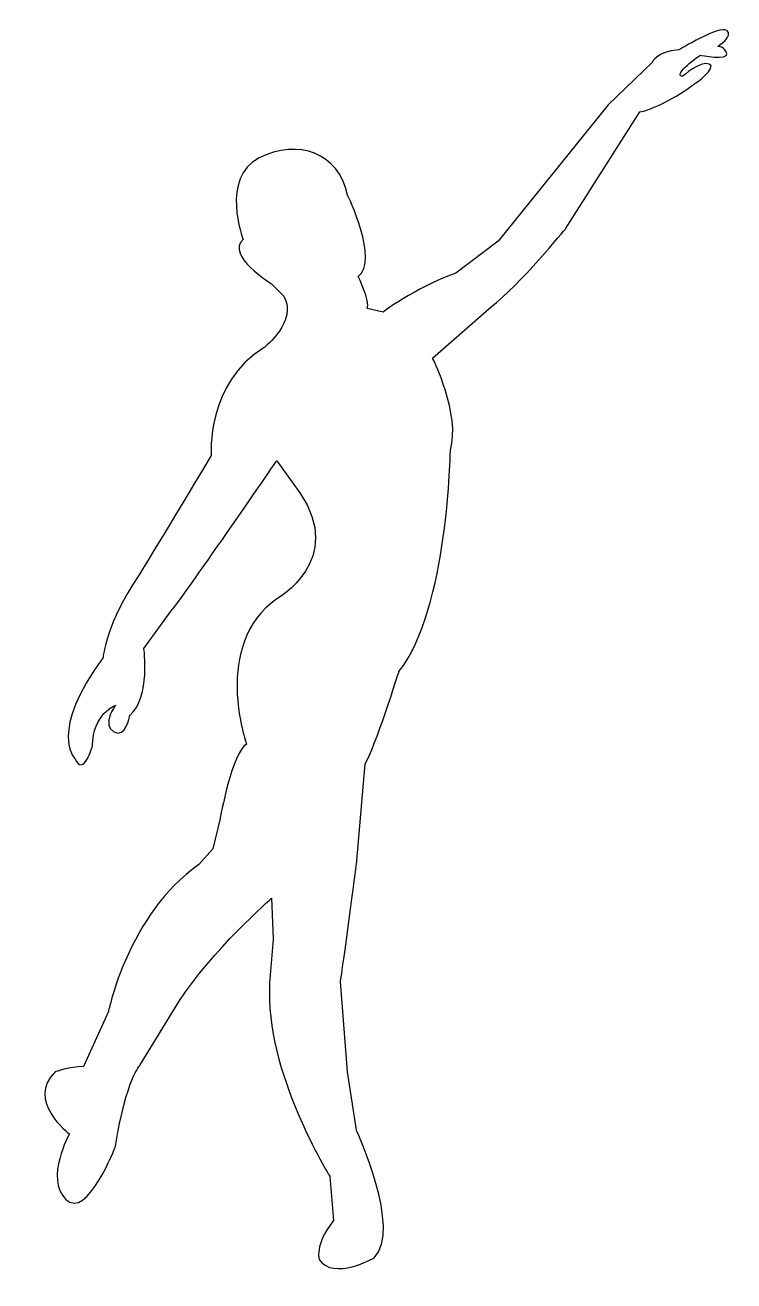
# Model space of a CAD drawing. Header units: centimetres. Extents: x -5.8 to 5.8, y -10.8 to 9.8.
import ezdxf

# ---------------------------------------------------------------- set-up
doc = ezdxf.new("R2010")
doc.units = ezdxf.units.CM
doc.header["$MEASUREMENT"] = 0
doc.layers.add('Camada 1', color=7, linetype='Continuous')

msp = doc.modelspace()

# ---------------------------------------------------------------- linework, layer by layer
at = {"layer": 'Camada 1'}
msp.add_open_spline([(-2.20099, -1.95927), (-2.20099, -1.95927), (-2.78186, -0.33293), (-1.70725, 0.42219), (-1.70725, 0.42219), (-1.70725, 0.42219), (-0.57462, 1.06113), (-1.32966, 2.16479), (-1.32966, 2.16479), (-1.32966, 2.16479), (-1.70725, 2.68758), (-1.70725, 2.68758), (-1.70725, 2.68758), (-1.70725, 2.68758), (-3.30467, 0.36404), (-3.42082, 0.24794), (-3.42082, 0.24794), (-3.42082, 0.24794), (-3.88548, -0.39092), (-3.88548, -0.39092), (-3.88548, -0.39092), (-3.88548, -0.39092), (-3.76933, -1.17522), (-4.11786, -1.49466), (-4.11786, -1.49466), (-4.11786, -1.49466), (-4.17596, -1.87225), (-4.37919, -1.75604), (-4.37919, -1.75604), (-4.58247, -1.63983), (-4.35017, -1.3204), (-4.35017, -1.3204), (-4.35017, -1.3204), (-4.35017, -1.3204), (-4.72776, -1.4655), (-4.72776, -1.98834), (-4.72776, -1.98834), (-4.72776, -1.98834), (-4.87288, -2.51118), (-5.01817, -2.19167), (-5.01817, -2.19167), (-5.01817, -2.19167), (-5.45383, -1.75603), (-4.55351, -0.5362), (-4.55351, -0.5362), (-4.55351, -0.5362), (-4.49538, 0.04477), (-3.97262, 0.79984), (-3.97262, 0.79984), (-3.97262, 0.79984), (-2.98517, 2.42615), (-2.78186, 2.77469), (-2.78186, 2.77469), (-2.78186, 2.77469), (-2.86901, 3.96555), (-1.91059, 4.54637), (-1.91059, 4.54637), (-1.91059, 4.54637), (-1.35877, 4.98195), (-1.59111, 5.38859), (-1.59111, 5.38859), (-1.59111, 5.38859), (-1.79439, 5.59192), (-1.79439, 5.59192), (-1.79439, 5.59192), (-1.79439, 5.59192), (-2.54954, 6.05658), (-2.25908, 6.31796), (-2.25908, 6.31796), (-2.25908, 6.31796), (-2.63667, 7.33446), (-1.9977, 7.65395), (-1.9977, 7.65395), (-1.35876, 7.97343), (-0.69082, 7.74108), (-0.54556, 7.04403), (-0.54556, 7.04403), (-0.54556, 7.04403), (-0.0228, 5.96945), (-0.37131, 5.70807), (-0.37131, 5.70807), (-0.37131, 5.70807), (-0.16798, 5.30143), (-0.22605, 5.18528), (-0.22605, 5.18528), (-0.22605, 5.18528), (0.03533, 5.12712), (0.03533, 5.12712), (0.03533, 5.12712), (0.03533, 5.12712), (0.52902, 5.50479), (1.22611, 5.76617), (1.22611, 5.76617), (1.22611, 5.76617), (1.92321, 6.28893), (1.92321, 6.28893), (1.92321, 6.28893), (1.92321, 6.28893), (3.72386, 8.52524), (3.72386, 8.52524), (3.72386, 8.52524), (3.72386, 8.52524), (4.44993, 9.22228), (4.44993, 9.22228), (4.44993, 9.22228), (4.44993, 9.22228), (4.50798, 9.39648), (4.88557, 9.42556), (4.88557, 9.42556), (4.88557, 9.42556), (5.55351, 9.83217), (5.66972, 9.74504), (5.66972, 9.74504), (5.78593, 9.65791), (5.52454, 9.48366), (5.52454, 9.48366), (5.52454, 9.48366), (5.52454, 9.48366), (5.64067, 9.48366), (5.66972, 9.36745), (5.66972, 9.36745), (5.69877, 9.25124), (5.23408, 9.33837), (5.23408, 9.33837), (5.23408, 9.33837), (5.23408, 9.33837), (4.76939, 9.01889), (4.94362, 8.98986), (4.94362, 8.98986), (4.94362, 8.98986), (5.23413, 9.25124), (5.37934, 9.19319), (5.37934, 9.19319), (5.52452, 9.13509), (5.14696, 8.87376), (5.14696, 8.87376), (5.14696, 8.87376), (5.14696, 8.87376), (4.65327, 8.49617), (4.24664, 8.40902), (4.24664, 8.40902), (4.24664, 8.40902), (3.02688, 6.49222), (3.02688, 6.49222), (3.02688, 6.49222), (3.02688, 6.49222), (2.27173, 5.56279), (1.80704, 5.21428), (1.80704, 5.21428), (1.80704, 5.21428), (0.84864, 4.37206), (0.84864, 4.37206), (0.84864, 4.37206), (0.84864, 4.37206), (1.31327, 3.44261), (1.13902, 2.86177), (1.13902, 2.86177), (1.13902, 2.86177), (1.11002, 0.27708), (0.29682, -0.76853), (0.29682, -0.76853), (0.29682, -0.76853), (-0.10982, -2.04652), (-0.25502, -2.27882), (-0.25502, -2.27882), (-0.25502, -2.27882), (-0.40025, -3.93427), (-0.40025, -3.93427), (-0.40025, -3.93427), (-0.40025, -3.93427), (-0.63255, -5.67687), (-0.66161, -5.85112), (-0.66161, -5.85112), (-0.66161, -5.85112), (-0.5454, -7.33223), (-0.5454, -7.33223), (-0.5454, -7.33223), (-0.5454, -7.33223), (-0.40022, -8.29071), (-0.40022, -8.29071), (-0.40022, -8.29071), (-0.40022, -8.29071), (0.35493, -9.91713), (-0.10976, -10.38182), (-0.10976, -10.38182), (-0.10976, -10.38182), (-0.77778, -10.75941), (-1.01008, -10.41082), (-1.01008, -10.41082), (-1.01008, -10.41082), (-1.09723, -10.17852), (-0.77778, -9.77196), (-0.77778, -9.77196), (-0.77778, -9.77196), (-0.83583, -9.04581), (-0.83583, -9.04581), (-0.83583, -9.04581), (-0.83583, -9.04581), (-1.91046, -7.33226), (-1.82328, -5.88015), (-1.82328, -5.88015), (-1.82328, -5.88015), (-1.76518, -5.15408), (-1.76518, -5.15408), (-1.76518, -5.15408), (-1.76518, -5.15408), (-1.79426, -4.48606), (-1.79426, -4.48606), (-1.79426, -4.48606), (-1.79426, -4.48606), (-2.78176, -5.35733), (-3.3045, -6.1705), (-3.3045, -6.1705), (-3.3045, -6.1705), (-3.94339, -7.21611), (-3.94339, -7.21611), (-3.94339, -7.21611), (-3.94339, -7.21611), (-4.17575, -7.44849), (-4.35005, -8.55215), (-4.35005, -8.55215), (-4.35005, -8.55215), (-4.81471, -9.77199), (-5.16319, -9.42342), (-5.16319, -9.42342), (-5.51173, -9.07491), (-5.10514, -8.34876), (-5.10514, -8.34876), (-5.10514, -8.34876), (-5.10514, -8.34876), (-5.83121, -7.7971), (-5.3375, -7.33231), (-5.3375, -7.33231), (-5.3375, -7.33231), (-5.1052, -7.24518), (-4.87281, -7.24518), (-4.87281, -7.24518), (-4.87281, -7.24518), (-4.4662, -6.34488), (-4.4662, -6.34488), (-4.4662, -6.34488), (-4.4662, -6.34488), (-4.14669, -4.74764), (-2.98498, -3.93434), (-2.98498, -3.93434), (-2.98498, -3.93434), (-2.75268, -3.67298), (-2.75268, -3.67298), (-2.75268, -3.67298), (-2.75268, -3.67298), (-2.63647, -3.17919), (-2.63647, -3.17919), (-2.63647, -3.17919), (-2.63657, -3.17907), (-2.43343, -2.07544), (-2.20099, -1.95927)], degree=3, knots=[0, 0, 0, 0, 0.01538462, 0.01538462, 0.01538462, 0.01538462, 0.03076923, 0.03076923, 0.03076923, 0.03076923, 0.04615385, 0.04615385, 0.04615385, 0.04615385, 0.06153846, 0.06153846, 0.06153846, 0.06153846, 0.07692308, 0.07692308, 0.07692308, 0.07692308, 0.09230769, 0.09230769, 0.09230769, 0.09230769, 0.10769231, 0.10769231, 0.10769231, 0.10769231, 0.12307692, 0.12307692, 0.12307692, 0.12307692, 0.13846154, 0.13846154, 0.13846154, 0.13846154, 0.15384615, 0.15384615, 0.15384615, 0.15384615, 0.16923077, 0.16923077, 0.16923077, 0.16923077, 0.18461538, 0.18461538, 0.18461538, 0.18461538, 0.2, 0.2, 0.2, 0.2, 0.21538462, 0.21538462, 0.21538462, 0.21538462, 0.23076923, 0.23076923, 0.23076923, 0.23076923, 0.24615385, 0.24615385, 0.24615385, 0.24615385, 0.26153846, 0.26153846, 0.26153846, 0.26153846, 0.27692308, 0.27692308, 0.27692308, 0.27692308, 0.29230769, 0.29230769, 0.29230769, 0.29230769, 0.30769231, 0.30769231, 0.30769231, 0.30769231, 0.32307692, 0.32307692, 0.32307692, 0.32307692, 0.33846154, 0.33846154, 0.33846154, 0.33846154, 0.35384615, 0.35384615, 0.35384615, 0.35384615, 0.36923077, 0.36923077, 0.36923077, 0.36923077, 0.38461538, 0.38461538, 0.38461538, 0.38461538, 0.4, 0.4, 0.4, 0.4, 0.41538462, 0.41538462, 0.41538462, 0.41538462, 0.43076923, 0.43076923, 0.43076923, 0.43076923, 0.44615385, 0.44615385, 0.44615385, 0.44615385, 0.46153846, 0.46153846, 0.46153846, 0.46153846, 0.47692308, 0.47692308, 0.47692308, 0.47692308, 0.49230769, 0.49230769, 0.49230769, 0.49230769, 0.50769231, 0.50769231, 0.50769231, 0.50769231, 0.52307692, 0.52307692, 0.52307692, 0.52307692, 0.53846154, 0.53846154, 0.53846154, 0.53846154, 0.55384615, 0.55384615, 0.55384615, 0.55384615, 0.56923077, 0.56923077, 0.56923077, 0.56923077, 0.58461538, 0.58461538, 0.58461538, 0.58461538, 0.6, 0.6, 0.6, 0.6, 0.61538462, 0.61538462, 0.61538462, 0.61538462, 0.63076923, 0.63076923, 0.63076923, 0.63076923, 0.64615385, 0.64615385, 0.64615385, 0.64615385, 0.66153846, 0.66153846, 0.66153846, 0.66153846, 0.67692308, 0.67692308, 0.67692308, 0.67692308, 0.69230769, 0.69230769, 0.69230769, 0.69230769, 0.70769231, 0.70769231, 0.70769231, 0.70769231, 0.72307692, 0.72307692, 0.72307692, 0.72307692, 0.73846154, 0.73846154, 0.73846154, 0.73846154, 0.75384615, 0.75384615, 0.75384615, 0.75384615, 0.76923077, 0.76923077, 0.76923077, 0.76923077, 0.78461538, 0.78461538, 0.78461538, 0.78461538, 0.8, 0.8, 0.8, 0.8, 0.81538462, 0.81538462, 0.81538462, 0.81538462, 0.83076923, 0.83076923, 0.83076923, 0.83076923, 0.84615385, 0.84615385, 0.84615385, 0.84615385, 0.86153846, 0.86153846, 0.86153846, 0.86153846, 0.87692308, 0.87692308, 0.87692308, 0.87692308, 0.89230769, 0.89230769, 0.89230769, 0.89230769, 0.90769231, 0.90769231, 0.90769231, 0.90769231, 0.92307692, 0.92307692, 0.92307692, 0.92307692, 0.93846154, 0.93846154, 0.93846154, 0.93846154, 0.95384615, 0.95384615, 0.95384615, 0.95384615, 0.96923077, 0.96923077, 0.96923077, 0.96923077, 1, 1, 1, 1], dxfattribs=at)

doc.saveas('drawing.dxf')
